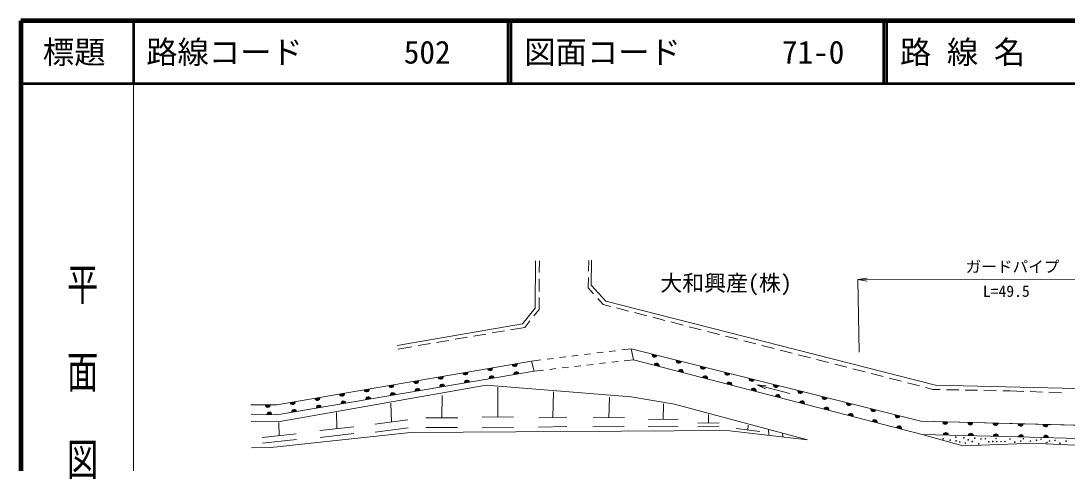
# Model space of a CAD drawing. Units: millimetres, scale not verified. Extents: x 40000 to 680000, y 20000 to 380000.
# Drawn here: x 40000 to 207064, y 309296 to 380000 of the extents above; entities that cross this region are included whole.
import ezdxf
from ezdxf.enums import TextEntityAlignment as Align

# ---------------------------------------------------------------- set-up
doc = ezdxf.new("R2010")
doc.units = ezdxf.units.MM
doc.header["$LTSCALE"] = 1000
for name, color, linetype, lineweight in [('M-BGD', 7, 'Continuous', 13), ('M-BMK-HTXT', 7, 'Continuous', 13), ('M-STR-HTXT', 7, 'Continuous', 13), ('M-TTL', 2, 'Continuous', 140), ('M-TTL-BAND', 7, 'Continuous', 13), ('M-TTL-LINE', 7, 'Continuous', 50)]:
    doc.layers.add(name, color=color, linetype=linetype, lineweight=lineweight)
doc.layers.add('M-TTL-TXT', color=7, linetype='Continuous')
doc.styles.add('@ＭＳ ゴシック', font='')
doc.styles.add('ＭＳ ゴシック', font='')
doc.styles.get('@ＭＳ ゴシック').set_extended_font_data('@MS Gothic')
doc.styles.get('ＭＳ ゴシック').set_extended_font_data('MS Gothic')

msp = doc.modelspace()

# ---------------------------------------------------------------- linework, layer by layer
at = {"layer": 'M-BGD'}
for p, q in [((122139, 334070), (122189, 341643)), ((122789, 341639), (122777, 339748)), ((130694, 341676), (130654, 339985)), ((131131, 341749), (131041, 337756)), ((122770, 338748), (122757, 336748)), ((130630, 338985), (130590, 337295)), ((131041, 337756), (133404, 335183)), ((130590, 337295), (131449, 336343)), ((122750, 335748), (122737, 333858)), ((132119, 335600), (132978, 334648)), ((132978, 334648), (134126, 334352)), ((133404, 335183), (186026, 321746)), ((120119, 331546), (122139, 334070)), ((122737, 333858), (121904, 332816)), ((135094, 334103), (137031, 333604)), ((137999, 333354), (139936, 332855)), ((140904, 332606), (142841, 332106)), ((100078, 328113), (120119, 331546)), ((118197, 330608), (120446, 330993)), ((121279, 332035), (120446, 330993)), ((143809, 331857), (145746, 331358)), ((146714, 331108), (148651, 330609)), ((109327, 329089), (111298, 329426)), ((112283, 329595), (114255, 329933)), ((115240, 330102), (117212, 330439)), ((149619, 330360), (151556, 329861)), ((152525, 329611), (154461, 329112)), ((100179, 327522), (102427, 327907)), ((103413, 328076), (105384, 328413)), ((106370, 328582), (108341, 328920)), ((135943, 327393), (137431, 327578)), ((137431, 327578), (183734, 316008)), ((137431, 327578), (183734, 316008)), ((137431, 327578), (137824, 325828)), ((155430, 328862), (157366, 328363)), ((158335, 328114), (160271, 327615)), ((121553, 325610), (123041, 325795)), ((124034, 325918), (125026, 326041)), ((126018, 326164), (127011, 326287)), ((128003, 326410), (128996, 326533)), ((129988, 326656), (130981, 326779)), ((131973, 326901), (132965, 327024)), ((133958, 327147), (134950, 327270)), ((136360, 325659), (137824, 325828)), ((137824, 325828), (183921, 313894)), ((183921, 313894), (137824, 325828)), ((161240, 327365), (163177, 326866)), ((164145, 326616), (166082, 326117)), ((167050, 325868), (168987, 325369)), ((80849, 318600), (121553, 325610)), ((80849, 318600), (121553, 325610)), ((121553, 325610), (121982, 323998)), ((121982, 323998), (123446, 324167)), ((124439, 324282), (125432, 324397)), ((126426, 324511), (127419, 324626)), ((128413, 324741), (129406, 324856)), ((130399, 324970), (131393, 325085)), ((132386, 325200), (133380, 325315)), ((134373, 325430), (135366, 325544)), ((169955, 325119), (171892, 324620)), ((172860, 324371), (174797, 323871)), ((80868, 317025), (121982, 323998)), ((80868, 317025), (121982, 323998)), ((175765, 323622), (177702, 323123)), ((178670, 322873), (180607, 322374)), ((81064, 315871), (114321, 321742)), ((114321, 321742), (137454, 319876)), ((116150, 316652), (116167, 321411)), ((162815, 320408), (157520, 321804)), ((157520, 321804), (159034, 321663)), ((157520, 321804), (158907, 321179)), ((181575, 322125), (183512, 321626)), ((184480, 321376), (185628, 321080)), ((185628, 321080), (186783, 321057)), ((186026, 321746), (230645, 320707)), ((187783, 321037), (189782, 320997)), ((190782, 320976), (192782, 320936)), ((193782, 320916), (195781, 320876)), ((196781, 320856), (197936, 320832)), ((200162, 320759), (197936, 320832)), ((107220, 316513), (107259, 320109)), ((124959, 316577), (125074, 320670)), ((133891, 316536), (134003, 319831)), ((137454, 319876), (144385, 318709)), ((203160, 320659), (201161, 320726)), ((206158, 320560), (204159, 320626)), ((76696, 318623), (80849, 318600)), ((76696, 318623), (80849, 318600)), ((99163, 315861), (99092, 318853)), ((142581, 316271), (142622, 318795)), ((144385, 318709), (165612, 313042)), ((76769, 317114), (80868, 317025)), ((76769, 317114), (80868, 317025)), ((76771, 315946), (81064, 315871)), ((81258, 313682), (81202, 315811)), ((90453, 314814), (90386, 317372)), ((101798, 316194), (96527, 315528)), ((109754, 316513), (104685, 316513)), ((118654, 316682), (113646, 316621)), ((127200, 316618), (122718, 316537)), ((136388, 316562), (131394, 316509)), ((144963, 316298), (140198, 316244)), ((151525, 315760), (148093, 315679)), ((149809, 315719), (149825, 317060)), ((183734, 316008), (246729, 314372)), ((102221, 314172), (79896, 311770)), ((93150, 315119), (87756, 314508)), ((101828, 314912), (96558, 314245)), ((152714, 314482), (102221, 314172)), ((109737, 314971), (104669, 314971)), ((118648, 315013), (113640, 314952)), ((127158, 315124), (122676, 315043)), ((136340, 315150), (131345, 315096)), ((144945, 315217), (140180, 315163)), ((151519, 315185), (148086, 315105)), ((165612, 313042), (152714, 314482)), ((154222, 314831), (157992, 314337)), ((156107, 314584), (156122, 315384)), ((159395, 314702), (159442, 313731)), ((161628, 314106), (161652, 313484)), ((83968, 313978), (78547, 313386)), ((83992, 313066), (78571, 312474)), ((93178, 314022), (87784, 313412)), ((183921, 313894), (190414, 312032)), ((199225, 313475), (183935, 313890)), ((199225, 313475), (183935, 313890)), ((190414, 312032), (200483, 312440)), ((222347, 312903), (199225, 313475)), ((222347, 312903), (199225, 313475)), ((200483, 312440), (203692, 312403)), ((79896, 311770), (76800, 311740)), ((203692, 312403), (212266, 312003))]:
    msp.add_line(p, q, dxfattribs=at)
msp.add_lwpolyline([(183734, 316008), (246729, 314372), (359802, 310704)], dxfattribs=at)
for centre in [(187276, 313189), (188379, 312956), (189290, 313448), (189337, 312850), (189928, 312680), (190572, 313353), (190811, 312501), (191290, 313024), (191918, 312755), (192322, 313278), (192950, 312381), (193309, 313159), (194012, 313189), (194550, 312695), (195209, 312755), (195717, 313234), (195807, 312740), (196510, 312740), (197138, 312740), (197961, 313144), (198709, 312650), (199666, 312815), (200085, 313189), (201207, 312815), (202179, 312949), (202897, 313114), (203839, 312575), (204258, 312830), (205141, 312919), (205904, 312501), (206921, 312815)]:
    msp.add_circle(centre, 50, dxfattribs=at)
for centre, radius, start, end in [((141179, 326641), 400, 165.97136, 345.97136), ((141179, 326641), 300, 165.97136, 345.97136), ((141179, 326641), 200, 165.97136, 345.97136), ((141179, 326641), 100, 165.97136, 345.97136), ((114923, 324468), 400, 189.77232, 9.77232), ((114923, 324468), 300, 189.77232, 9.77232), ((114923, 324468), 200, 189.77232, 9.77232), ((114923, 324468), 100, 189.77232, 9.77232), ((118865, 325147), 400, 189.77232, 9.77232), ((118865, 325147), 300, 189.77232, 9.77232), ((118865, 325147), 200, 189.77232, 9.77232), ((118865, 325147), 100, 189.77232, 9.77232), ((141511, 324874), 400, 345.48525, 165.48525), ((141511, 324874), 300, 345.48525, 165.48525), ((141511, 324874), 200, 345.48525, 165.48525), ((141511, 324874), 100, 345.48525, 165.48525), ((145059, 325672), 400, 165.97136, 345.97136), ((145059, 325672), 300, 165.97136, 345.97136), ((145059, 325672), 200, 165.97136, 345.97136), ((145059, 325672), 100, 165.97136, 345.97136), ((145383, 323871), 400, 345.48525, 165.48525), ((145383, 323871), 300, 345.48525, 165.48525), ((148940, 324702), 400, 165.97136, 345.97136), ((148940, 324702), 300, 165.97136, 345.97136), ((148940, 324702), 200, 165.97136, 345.97136), ((148940, 324702), 100, 165.97136, 345.97136), ((103097, 322432), 400, 189.77232, 9.77232), ((103097, 322432), 300, 189.77232, 9.77232), ((103097, 322432), 200, 189.77232, 9.77232), ((103097, 322432), 100, 189.77232, 9.77232), ((107039, 323111), 400, 189.77232, 9.77232), ((107039, 323111), 300, 189.77232, 9.77232), ((107039, 323111), 200, 189.77232, 9.77232), ((107039, 323111), 100, 189.77232, 9.77232), ((110981, 323790), 400, 189.77232, 9.77232), ((110981, 323790), 300, 189.77232, 9.77232), ((110981, 323790), 200, 189.77232, 9.77232), ((111235, 322175), 400, 9.62619, 189.62619), ((110981, 323790), 100, 189.77232, 9.77232), ((111235, 322175), 300, 9.62619, 189.62619), ((115178, 322844), 400, 9.62619, 189.62619), ((115178, 322844), 300, 9.62619, 189.62619), ((115178, 322844), 200, 9.62619, 189.62619), ((115178, 322844), 100, 9.62619, 189.62619), ((119122, 323513), 400, 9.62619, 189.62619), ((119122, 323513), 300, 9.62619, 189.62619), ((119122, 323513), 200, 9.62619, 189.62619), ((119122, 323513), 100, 9.62619, 189.62619), ((145383, 323871), 200, 345.48525, 165.48525), ((145383, 323871), 100, 345.48525, 165.48525), ((149255, 322869), 400, 345.48525, 165.48525), ((149255, 322869), 300, 345.48525, 165.48525), ((149255, 322869), 200, 345.48525, 165.48525), ((149255, 322869), 100, 345.48525, 165.48525), ((152821, 323732), 400, 165.97136, 345.97136), ((152821, 323732), 300, 165.97136, 345.97136), ((152821, 323732), 200, 165.97136, 345.97136), ((152821, 323732), 100, 165.97136, 345.97136), ((156702, 322763), 400, 165.97136, 345.97136), ((156702, 322763), 300, 165.97136, 345.97136), ((156702, 322763), 200, 165.97136, 345.97136), ((156702, 322763), 100, 165.97136, 345.97136), ((95213, 321074), 400, 189.77232, 9.77232), ((95213, 321074), 300, 189.77232, 9.77232), ((95213, 321074), 200, 189.77232, 9.77232), ((95213, 321074), 100, 189.77232, 9.77232), ((99155, 321753), 400, 189.77232, 9.77232), ((99155, 321753), 300, 189.77232, 9.77232), ((99155, 321753), 200, 189.77232, 9.77232), ((99155, 321753), 100, 189.77232, 9.77232), ((103347, 320837), 400, 9.62619, 189.62619), ((103347, 320837), 300, 9.62619, 189.62619), ((103347, 320837), 200, 9.62619, 189.62619), ((103347, 320837), 100, 9.62619, 189.62619), ((107291, 321506), 400, 9.62619, 189.62619), ((107291, 321506), 300, 9.62619, 189.62619), ((107291, 321506), 200, 9.62619, 189.62619), ((107291, 321506), 100, 9.62619, 189.62619), ((111235, 322175), 200, 9.62619, 189.62619), ((111235, 322175), 100, 9.62619, 189.62619), ((153128, 321866), 400, 345.48525, 165.48525), ((153128, 321866), 300, 345.48525, 165.48525), ((153128, 321866), 200, 345.48525, 165.48525), ((153128, 321866), 100, 345.48525, 165.48525), ((157000, 320864), 400, 345.48525, 165.48525), ((157000, 320864), 300, 345.48525, 165.48525), ((157000, 320864), 200, 345.48525, 165.48525), ((157000, 320864), 100, 345.48525, 165.48525), ((160582, 321793), 400, 165.97136, 345.97136), ((160582, 321793), 300, 165.97136, 345.97136), ((160582, 321793), 200, 165.97136, 345.97136), ((160582, 321793), 100, 165.97136, 345.97136), ((164463, 320823), 400, 165.97136, 345.97136), ((164463, 320823), 300, 165.97136, 345.97136), ((164463, 320823), 200, 165.97136, 345.97136), ((164463, 320823), 100, 165.97136, 345.97136), ((83387, 319037), 400, 189.77232, 9.77232), ((87329, 319716), 400, 189.77232, 9.77232), ((87329, 319716), 300, 189.77232, 9.77232), ((87329, 319716), 200, 189.77232, 9.77232), ((87329, 319716), 100, 189.77232, 9.77232), ((91271, 320395), 400, 189.77232, 9.77232), ((91271, 320395), 300, 189.77232, 9.77232), ((91271, 320395), 200, 189.77232, 9.77232), ((91516, 318831), 400, 9.62619, 189.62619), ((91271, 320395), 100, 189.77232, 9.77232), ((91516, 318831), 300, 9.62619, 189.62619), ((95460, 319500), 400, 9.62619, 189.62619), ((95460, 319500), 300, 9.62619, 189.62619), ((95460, 319500), 200, 9.62619, 189.62619), ((95460, 319500), 100, 9.62619, 189.62619), ((99404, 320168), 400, 9.62619, 189.62619), ((99404, 320168), 300, 9.62619, 189.62619), ((99404, 320168), 200, 9.62619, 189.62619), ((99404, 320168), 100, 9.62619, 189.62619), ((160872, 319861), 400, 345.48525, 165.48525), ((160872, 319861), 300, 345.48525, 165.48525), ((160872, 319861), 200, 345.48525, 165.48525), ((160872, 319861), 100, 345.48525, 165.48525), ((164745, 318859), 400, 345.48525, 165.48525), ((164745, 318859), 300, 345.48525, 165.48525), ((168344, 319854), 400, 165.97136, 345.97136), ((168344, 319854), 300, 165.97136, 345.97136), ((168344, 319854), 200, 165.97136, 345.97136), ((168344, 319854), 100, 165.97136, 345.97136), ((79424, 318608), 400, 179.67428, 359.67428), ((79424, 318608), 300, 179.67428, 359.67428), ((79424, 318608), 200, 179.67428, 359.67428), ((79669, 317051), 400, 358.74555, 178.74555), ((79424, 318608), 100, 179.67428, 359.67428), ((83387, 319037), 300, 189.77232, 9.77232), ((83387, 319037), 200, 189.77232, 9.77232), ((83629, 317493), 400, 9.62619, 189.62619), ((83387, 319037), 100, 189.77232, 9.77232), ((83629, 317493), 300, 9.62619, 189.62619), ((83629, 317493), 200, 9.62619, 189.62619), ((83629, 317493), 100, 9.62619, 189.62619), ((87573, 318162), 400, 9.62619, 189.62619), ((87573, 318162), 300, 9.62619, 189.62619), ((87573, 318162), 200, 9.62619, 189.62619), ((87573, 318162), 100, 9.62619, 189.62619), ((91516, 318831), 200, 9.62619, 189.62619), ((91516, 318831), 100, 9.62619, 189.62619), ((164745, 318859), 200, 345.48525, 165.48525), ((164745, 318859), 100, 345.48525, 165.48525), ((168617, 317856), 400, 345.48525, 165.48525), ((168617, 317856), 300, 345.48525, 165.48525), ((168617, 317856), 200, 345.48525, 165.48525), ((168617, 317856), 100, 345.48525, 165.48525), ((172224, 318884), 400, 165.97136, 345.97136), ((172224, 318884), 300, 165.97136, 345.97136), ((172224, 318884), 200, 165.97136, 345.97136), ((172224, 318884), 100, 165.97136, 345.97136), ((176105, 317915), 400, 165.97136, 345.97136), ((176105, 317915), 300, 165.97136, 345.97136), ((176105, 317915), 200, 165.97136, 345.97136), ((176105, 317915), 100, 165.97136, 345.97136), ((79669, 317051), 300, 358.74555, 178.74555), ((79669, 317051), 200, 358.74555, 178.74555), ((79669, 317051), 100, 358.74555, 178.74555), ((172489, 316854), 400, 345.48525, 165.48525), ((172489, 316854), 300, 345.48525, 165.48525), ((172489, 316854), 200, 345.48525, 165.48525), ((172489, 316854), 100, 345.48525, 165.48525), ((176362, 315851), 400, 345.48525, 165.48525), ((176362, 315851), 300, 345.48525, 165.48525), ((176362, 315851), 200, 345.48525, 165.48525), ((176362, 315851), 100, 345.48525, 165.48525), ((179986, 316945), 400, 165.97136, 345.97136), ((179986, 316945), 300, 165.97136, 345.97136), ((179986, 316945), 200, 165.97136, 345.97136), ((179986, 316945), 100, 165.97136, 345.97136), ((187622, 315907), 400, 178.51191, 358.51191), ((187622, 315907), 300, 178.51191, 358.51191), ((187622, 315907), 200, 178.51191, 358.51191), ((187622, 315907), 100, 178.51191, 358.51191), ((191621, 315803), 400, 178.51191, 358.51191), ((191621, 315803), 300, 178.51191, 358.51191), ((191621, 315803), 200, 178.51191, 358.51191), ((191621, 315803), 100, 178.51191, 358.51191), ((180234, 314849), 400, 345.48525, 165.48525), ((180234, 314849), 300, 345.48525, 165.48525), ((180234, 314849), 200, 345.48525, 165.48525), ((180234, 314849), 100, 345.48525, 165.48525), ((187704, 313788), 400, 358.44644, 178.44644), ((187704, 313788), 300, 358.44644, 178.44644), ((195619, 315700), 400, 178.51191, 358.51191), ((195619, 315700), 300, 178.51191, 358.51191), ((195619, 315700), 200, 178.51191, 358.51191), ((195619, 315700), 100, 178.51191, 358.51191), ((199618, 315596), 400, 178.51191, 358.51191), ((199618, 315596), 300, 178.51191, 358.51191), ((199618, 315596), 200, 178.51191, 358.51191), ((199618, 315596), 100, 178.51191, 358.51191), ((203616, 315492), 400, 178.51191, 358.51191), ((203616, 315492), 300, 178.51191, 358.51191), ((203616, 315492), 200, 178.51191, 358.51191), ((203616, 315492), 100, 178.51191, 358.51191), ((187704, 313788), 200, 358.44644, 178.44644), ((187704, 313788), 100, 358.44644, 178.44644), ((191702, 313679), 400, 358.44644, 178.44644), ((191702, 313679), 300, 358.44644, 178.44644), ((191702, 313679), 200, 358.44644, 178.44644), ((191702, 313679), 100, 358.44644, 178.44644), ((195701, 313571), 400, 358.44644, 178.44644), ((195701, 313571), 300, 358.44644, 178.44644), ((195701, 313571), 200, 358.44644, 178.44644), ((195701, 313571), 100, 358.44644, 178.44644), ((199699, 313463), 400, 358.58249, 178.58249), ((199699, 313463), 300, 358.58249, 178.58249), ((199699, 313463), 200, 358.58249, 178.58249), ((199699, 313463), 100, 358.58249, 178.58249), ((203698, 313365), 400, 358.58249, 178.58249), ((203698, 313365), 300, 358.58249, 178.58249), ((203698, 313365), 200, 358.58249, 178.58249), ((203698, 313365), 100, 358.58249, 178.58249)]:
    msp.add_arc(centre, radius, start, end, dxfattribs=at)
at = {"layer": 'M-STR-HTXT'}
for q in [(175166, 338884), (175165, 338384)]:
    msp.add_line((173666, 338636), q, dxfattribs=at)
msp.add_lwpolyline([(173889, 327029), (173666, 338636), (223339, 338587), (223611, 323290)], dxfattribs=at)
at = {"layer": 'M-TTL'}
for p, q in [((40000, 380000), (40000, 20000)), ((680000, 380000), (40000, 380000))]:
    msp.add_line(p, q, dxfattribs=at)
at = {"layer": 'M-TTL-BAND'}
msp.add_line((58000, 370000), (58000, 20000), dxfattribs=at)
at = {"layer": 'M-TTL-LINE'}
for p, q in [((58000, 380000), (58000, 370000)), ((117750, 380000), (117750, 370000)), ((118250, 380000), (118250, 370000)), ((177750, 380000), (177750, 370000)), ((178250, 380000), (178250, 370000)), ((40000, 370000), (680000, 370000))]:
    msp.add_line(p, q, dxfattribs=at)

# ---------------------------------------------------------------- texts
at = {"layer": 'M-BMK-HTXT', "style": 'ＭＳ ゴシック'}
msp.add_text('大和興産(株)', height=2566, dxfattribs=at).set_placement((152601, 338094), align=Align.MIDDLE_CENTER)
at = {"layer": 'M-STR-HTXT', "style": 'ＭＳ ゴシック'}
msp.add_text('ガードパイプ', height=1833, dxfattribs=at).set_placement((190850, 339232), align=Align.BOTTOM_LEFT)
msp.add_text('L=49.5', height=1833, rotation=0.317, dxfattribs=at).set_placement((193627, 335294), align=Align.BOTTOM_LEFT)
at = {"layer": 'M-TTL-BAND', "style": '@ＭＳ ゴシック', "width": 1.4}
msp.add_text('平  面  図', height=3666, rotation=270, dxfattribs=at).set_placement((49777, 306475), align=Align.MIDDLE_RIGHT)
at = {"layer": 'M-TTL-TXT', "style": 'ＭＳ ゴシック'}
msp.add_text('標題', height=3666, dxfattribs=at).set_placement((48500, 375000), align=Align.MIDDLE_CENTER)
for s, p in [('路線コード', (60000, 375000)), ('502', (101142, 375000)), ('図面コード', (120380, 375000)), ('71-0', (161521, 375000)), ('路 線 名', (180380, 375000))]:
    msp.add_text(s, height=3666, dxfattribs=at).set_placement(p, align=Align.MIDDLE_LEFT)

doc.saveas('drawing.dxf')
